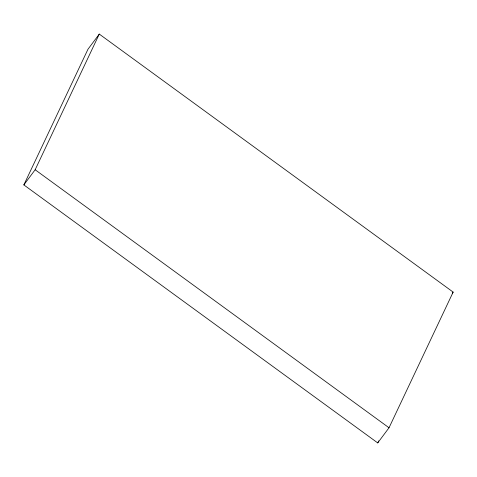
<?xml version="1.0" encoding="UTF-8"?>
<svg xmlns="http://www.w3.org/2000/svg" width="477" height="477" viewBox="0 0 477 477"><rect width="100%" height="100%" fill="white"/><g stroke="black" fill="none" stroke-linecap="round" stroke-linejoin="round"><path stroke-width="0.72" d="M23.85 184.903L87.977 49.232L99.276 34.088L453.15 292.097L389.023 427.768L377.724 442.912L23.85 184.903L35.149 169.752L99.276 34.088M377.724 442.912L378.678 440.897M452.279 293.266L453.15 292.097M35.149 169.752L389.023 427.768"/></g></svg>
